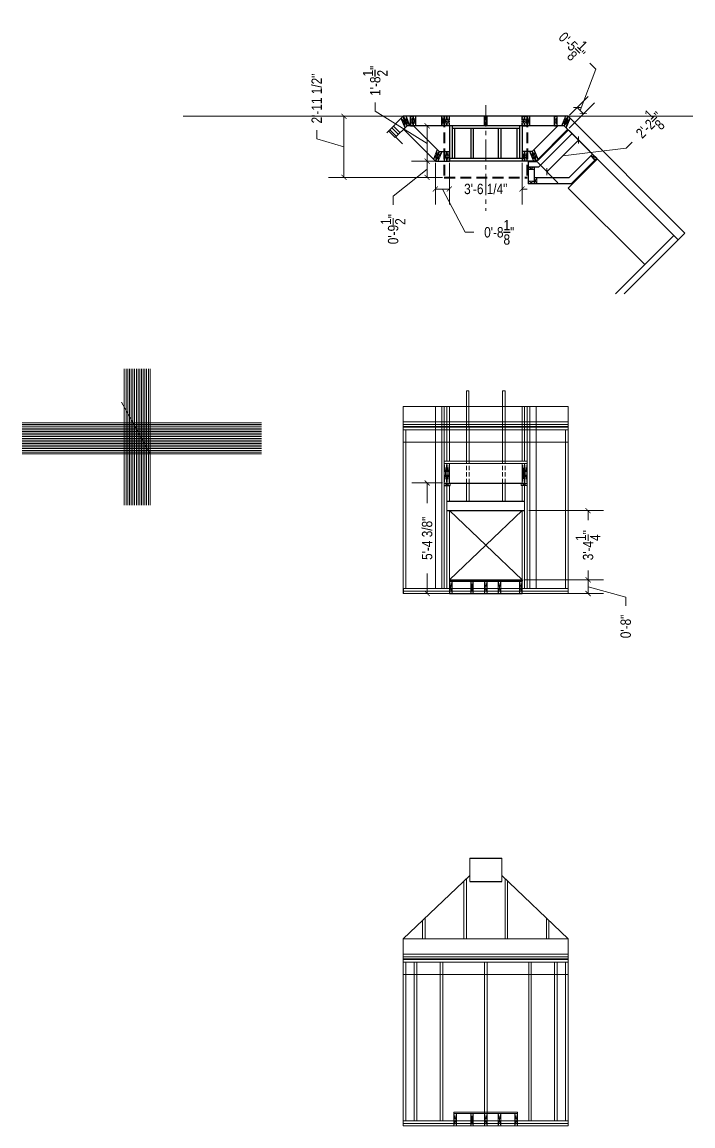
# Model space of a CAD drawing. Header units: inches. Extents: x 22832 to 50984, y 11340 to 27275.
# Drawn here: x 25604 to 25994, y 11537 to 12179 of the extents above; entities that cross this region are included whole.
import ezdxf

# ---------------------------------------------------------------- set-up
doc = ezdxf.new("R2010")
doc.units = ezdxf.units.IN
doc.header["$MEASUREMENT"] = 0
doc.linetypes.add('CENTER', pattern=[2, 1.25, -0.25, 0.25, -0.25])
doc.linetypes.add('HIDDEN', pattern=[0.375, 0.25, -0.125])
doc.layers.get('0').update_dxf_attribs({"color": 8, "lineweight": 9})
for name, color, linetype, lineweight in [('BOTTOM PLATES', 7, 'Continuous', 20), ('FIREPLACE FRONT ELEV', 7, 'Continuous', 20), ('WALL FRAMING', 7, 'Continuous', 30)]:
    doc.layers.add(name, color=color, linetype=linetype, lineweight=lineweight)
doc.layers.add('DIMENSIONS', color=3, linetype='Continuous')
doc.layers.add('DIMENSIONS @ 1', color=3, linetype='Continuous')
doc.styles.add('ARCHENTLTD', font='technical.ttf', dxfattribs={"height": 6})
doc.dimstyles.new('ARCHENTLTD', dxfattribs={"dimscale": 0.05, "dimtxt": 6, "dimasz": 3, "dimexe": 9, "dimexo": 1, "dimgap": 2.5, "dimtad": 0, "dimdec": 1, "dimzin": 1, "dimdsep": 46, "dimlunit": 4, "dimtxsty": 'ARCHENTLTD', "dimblk": 'ARCHTICK', "dimcen": 6, "dimclrd": 256, "dimclre": 256, "dimclrt": 256, "dimazin": 0, "dimtfac": 1, "dimtdec": 1, "dimtofl": 0, "dimtmove": 1, "dimatfit": 3, "dimldrblk": 'ARCHTICK', "dimfxl": 1, "dimfrac": 2, "dimtolj": 1, "dimtzin": 0, "dimlwd": 9, "dimlwe": 9, "dimarcsym": 0})

# ---------------------------------------------------------------- blocks, each defined once
blk = doc.blocks.new('_ArchTick')
at = {"color": 0, "linetype": 'ByBlock', "const_width": 0.15}
blk.add_lwpolyline([(-0.5, -0.5), (0.5, 0.5)], dxfattribs=at)
blk = doc.blocks.new('*D204')
at = {"layer": 'DIMENSIONS', "color": 3, "lineweight": 9}
for p, q in [((25809.04, 12126.7), (25809.04, 12131.7)), ((25839.26, 12107.99), (25809.04, 12126.7)), ((25851.24, 12118.24), (25830.26, 12118.24)), ((25839.26, 12118.24), (25839.26, 12097.74)), ((25851.22, 12097.74), (25830.26, 12097.74))]:
    blk.add_line(p, q, dxfattribs=at)
at = {"layer": 'DIMENSIONS', "color": 3, "lineweight": 9, "xscale": 3, "yscale": 3, "zscale": 3}
for p, rotation in [((25839.26, 12118.24), 90), ((25839.26, 12097.74), 270)]:
    blk.add_blockref('_ArchTick', p, dxfattribs=dict(at, rotation=rotation))
at = {"layer": 'DIMENSIONS', "color": 3, "insert": (25809.04, 12144.42), "char_height": 6, "attachment_point": 5, "rotation": 90, "style": 'ARCHENTLTD'}
blk.add_mtext('\\A1;1\'-8{\\H1.000000x;\\S1/2;}"', dxfattribs=at)
blk = doc.blocks.new('*D205')
at = {"layer": 'DIMENSIONS', "lineweight": 9}
for p, q in [((25844.04, 12096.74), (25844.04, 12072.48)), ((25852.22, 12096.74), (25852.22, 12072.48)), ((25852.22, 12081.48), (25844.04, 12081.48)), ((25848.13, 12081.48), (25861.44, 12056.31)), ((25861.44, 12056.31), (25866.44, 12056.31))]:
    blk.add_line(p, q, dxfattribs=at)
at = {"layer": 'DIMENSIONS', "lineweight": 9, "xscale": 3, "yscale": 3, "zscale": 3, "rotation": 180}
blk.add_blockref('_ArchTick', (25844.04, 12081.48), dxfattribs=at)
at = {"layer": 'DIMENSIONS', "lineweight": 9, "xscale": 3, "yscale": 3, "zscale": 3}
blk.add_blockref('_ArchTick', (25852.22, 12081.48), dxfattribs=at)
at = {"layer": 'DIMENSIONS', "insert": (25881.19, 12056.31), "char_height": 6, "attachment_point": 5, "style": 'ARCHENTLTD'}
blk.add_mtext('\\A1;0\'-8{\\H1.000000x;\\S1/8;}"', dxfattribs=at)
blk = doc.blocks.new('*D203')
at = {"layer": 'DIMENSIONS', "lineweight": 9}
for p, q in [((25898.47, 11894.44), (25941.87, 11894.44)), ((25932.87, 11894.44), (25932.87, 11888.92)), ((25932.87, 11854.19), (25932.87, 11859.7)), ((25895.47, 11854.19), (25941.87, 11854.19))]:
    blk.add_line(p, q, dxfattribs=at)
at = {"layer": 'DIMENSIONS', "lineweight": 9, "xscale": 3, "yscale": 3, "zscale": 3}
for p, rotation in [((25932.87, 11894.44), 90), ((25932.87, 11854.19), 270)]:
    blk.add_blockref('_ArchTick', p, dxfattribs=dict(at, rotation=rotation))
at = {"layer": 'DIMENSIONS', "lineweight": 9, "insert": (25932.87, 11874.31), "char_height": 6, "attachment_point": 5, "rotation": 90, "style": 'ARCHENTLTD'}
blk.add_mtext('\\A1;3\'-4{\\H1.000000x;\\S1/4;}"', dxfattribs=at)
blk = doc.blocks.new('*D201')
at = {"layer": 'DIMENSIONS', "lineweight": 9}
for p, q in [((25937.46, 12151.11), (25933.92, 12154.64)), ((25928.35, 12127.09), (25937.46, 12151.11)), ((25922.06, 12124.45), (25932.88, 12135.28)), ((25925.71, 12120.79), (25936.54, 12131.62)), ((25926.52, 12128.91), (25930.17, 12125.26))]:
    blk.add_line(p, q, dxfattribs=at)
at = {"layer": 'DIMENSIONS', "lineweight": 9, "xscale": 3, "yscale": 3, "zscale": 3}
for p, rotation in [((25926.52, 12128.91), 134.9999350153721), ((25930.17, 12125.26), 314.999935015372)]:
    blk.add_blockref('_ArchTick', p, dxfattribs=dict(at, rotation=rotation))
at = {"layer": 'DIMENSIONS', "lineweight": 9, "insert": (25923.53, 12165.04), "char_height": 6, "attachment_point": 5, "rotation": 314.99994, "style": 'ARCHENTLTD'}
blk.add_mtext('\\A1;0\'-5{\\H1.000000x;\\S1/8;}"', dxfattribs=at)
blk = doc.blocks.new('*D202')
at = {"layer": 'DIMENSIONS', "lineweight": 9}
for p, q in [((25921.82, 12115.49), (25933.71, 12103.61)), ((25908.89, 12091.52), (25927.34, 12109.97)), ((25954.96, 12105.25), (25958.49, 12108.79)), ((25918.11, 12100.74), (25954.96, 12105.25)), ((25903.37, 12097.04), (25915.25, 12085.15))]:
    blk.add_line(p, q, dxfattribs=at)
at = {"layer": 'DIMENSIONS', "lineweight": 9, "xscale": 3, "yscale": 3, "zscale": 3}
for p, rotation in [((25927.34, 12109.97), 44.99993501536191), ((25908.89, 12091.52), 224.9999350153619)]:
    blk.add_blockref('_ArchTick', p, dxfattribs=dict(at, rotation=rotation))
at = {"layer": 'DIMENSIONS', "lineweight": 9, "insert": (25968.43, 12118.72), "char_height": 6, "attachment_point": 5, "rotation": 44.99994, "style": 'ARCHENTLTD'}
blk.add_mtext('\\A1;2\'-2{\\H1.000000x;\\S1/8;}"', dxfattribs=at)
blk = doc.blocks.new('*D197')
at = {"layer": 'DIMENSIONS', "lineweight": 9}
for p, q in [((25848.24, 11910.5), (25830.27, 11910.5)), ((25839.27, 11910.5), (25839.27, 11898.84)), ((25839.27, 11846.19), (25839.27, 11857.85)), ((25851.24, 11846.19), (25830.27, 11846.19))]:
    blk.add_line(p, q, dxfattribs=at)
at = {"layer": 'DIMENSIONS', "lineweight": 9, "xscale": 3, "yscale": 3, "zscale": 3}
for p, rotation in [((25839.27, 11910.5), 90), ((25839.27, 11846.19), 270)]:
    blk.add_blockref('_ArchTick', p, dxfattribs=dict(at, rotation=rotation))
at = {"layer": 'DIMENSIONS', "lineweight": 9, "insert": (25839.27, 11878.34), "char_height": 6, "attachment_point": 5, "rotation": 90, "style": 'ARCHENTLTD'}
blk.add_mtext('\\A1;5\'-4 3/8"', dxfattribs=at)
blk = doc.blocks.new('*D198')
at = {"layer": 'DIMENSIONS', "lineweight": 9}
for p, q in [((25895.47, 11854.19), (25941.87, 11854.19)), ((25932.87, 11854.19), (25932.87, 11846.19)), ((25895.47, 11846.19), (25941.87, 11846.19)), ((25932.87, 11850.19), (25954.81, 11844.13)), ((25954.81, 11844.13), (25954.81, 11839.13))]:
    blk.add_line(p, q, dxfattribs=at)
at = {"layer": 'DIMENSIONS', "lineweight": 9, "xscale": 3, "yscale": 3, "zscale": 3}
for p, rotation in [((25932.87, 11854.19), 90), ((25932.87, 11846.19), 270)]:
    blk.add_blockref('_ArchTick', p, dxfattribs=dict(at, rotation=rotation))
at = {"layer": 'DIMENSIONS', "lineweight": 9, "insert": (25954.81, 11827.09), "char_height": 6, "attachment_point": 5, "rotation": 90, "style": 'ARCHENTLTD'}
blk.add_mtext('\\A1;0\'-8"', dxfattribs=at)
blk = doc.blocks.new('*D199')
at = {"layer": 'DIMENSIONS', "lineweight": 9}
for p, q in [((25848.22, 12097.74), (25830.24, 12097.74)), ((25839.24, 12097.74), (25839.24, 12088.24)), ((25839.24, 12092.99), (25819.45, 12077.28)), ((25848.22, 12088.24), (25830.24, 12088.24)), ((25819.45, 12077.28), (25819.45, 12072.28))]:
    blk.add_line(p, q, dxfattribs=at)
at = {"layer": 'DIMENSIONS', "lineweight": 9, "xscale": 3, "yscale": 3, "zscale": 3}
for p, rotation in [((25839.24, 12097.74), 90), ((25839.24, 12088.24), 270)]:
    blk.add_blockref('_ArchTick', p, dxfattribs=dict(at, rotation=rotation))
at = {"layer": 'DIMENSIONS', "lineweight": 9, "insert": (25819.45, 12058.13), "char_height": 6, "attachment_point": 5, "rotation": 90, "style": 'ARCHENTLTD'}
blk.add_mtext('\\A1;0\'-9{\\H1.000000x;\\S1/2;}"', dxfattribs=at)
blk = doc.blocks.new('*D200')
at = {"layer": 'DIMENSIONS', "lineweight": 9}
for p, q in [((25848.24, 12123.75), (25781.86, 12123.75)), ((25790.86, 12123.75), (25790.86, 12088.24)), ((25775.03, 12110.74), (25775.03, 12115.74)), ((25790.86, 12106), (25775.03, 12110.74)), ((25848.24, 12088.24), (25781.86, 12088.24))]:
    blk.add_line(p, q, dxfattribs=at)
at = {"layer": 'DIMENSIONS', "lineweight": 9, "xscale": 3, "yscale": 3, "zscale": 3}
for p, rotation in [((25790.86, 12123.75), 90), ((25790.86, 12088.24), 270)]:
    blk.add_blockref('_ArchTick', p, dxfattribs=dict(at, rotation=rotation))
at = {"layer": 'DIMENSIONS', "lineweight": 9, "insert": (25775.03, 12134.1), "char_height": 6, "attachment_point": 5, "rotation": 90, "style": 'ARCHENTLTD'}
blk.add_mtext('\\A1;2\'-11 1/2"', dxfattribs=at)
blk = doc.blocks.new('*D196')
at = {"layer": 'DIMENSIONS', "lineweight": 9}
for p, q in [((25852.22, 12096.76), (25852.22, 12072.48)), ((25894.47, 12096.74), (25894.47, 12072.48)), ((25852.22, 12081.48), (25849.22, 12081.48)), ((25894.47, 12081.48), (25897.47, 12081.48))]:
    blk.add_line(p, q, dxfattribs=at)
at = {"layer": 'DIMENSIONS', "lineweight": 9, "xscale": 3, "yscale": 3, "zscale": 3}
blk.add_blockref('_ArchTick', (25852.22, 12081.48), dxfattribs=at)
at = {"layer": 'DIMENSIONS', "lineweight": 9, "xscale": 3, "yscale": 3, "zscale": 3, "rotation": 180}
blk.add_blockref('_ArchTick', (25894.47, 12081.48), dxfattribs=at)
at = {"layer": 'DIMENSIONS', "lineweight": 9, "insert": (25873.35, 12081.48), "char_height": 6, "attachment_point": 5, "style": 'ARCHENTLTD'}
blk.add_mtext('\\A1;3\'-6 1/4"', dxfattribs=at)

msp = doc.modelspace()

# ---------------------------------------------------------------- linework, layer by layer
at = {"layer": 'BOTTOM PLATES', "color": 1}
msp.add_line((25993.89069, 12123.74384), (25697.23646, 12123.74384), dxfattribs=at)
at = {"layer": 'BOTTOM PLATES', "lineweight": 30}
for p, q in [((25921.34803, 12123.74388), (25825.34797, 12123.74408)), ((25825.58131, 12116.19896), (25844.03597, 12097.74403)), ((25919.06984, 12118.24385), (25827.62605, 12118.24398)), ((25831.31445, 12118.24397), (25846.3142, 12103.244)), ((25915.38204, 12118.24385), (25900.38196, 12103.24382)), ((25921.11481, 12116.19845), (25902.66014, 12097.74383)), ((25921.47005, 12115.8432), (25902.86837, 12097.24157)), ((25923.59136, 12113.72187), (25904.111, 12094.24157)), ((25846.3142, 12103.244), (25852.22308, 12103.24395)), ((25900.38196, 12103.24382), (25894.47308, 12103.24383)), ((25844.05091, 12097.74404), (25852.23799, 12097.74398)), ((25894.47306, 12099.24392), (25852.22135, 12099.24629)), ((25894.47305, 12097.74392), (25852.22304, 12097.74398)), ((25902.66014, 12097.74383), (25894.47305, 12097.74384)), ((25902.86837, 12097.24157), (25897.97414, 12097.24158)), ((25932.98228, 12099.3148), (25921.69134, 12088.02389)), ((25935.45715, 12096.83992), (25923.14109, 12084.52389)), ((25904.111, 12094.24157), (25897.97423, 12094.24159))]:
    msp.add_line(p, q, dxfattribs=at)
at = {"layer": 'BOTTOM PLATES', "color": 3, "lineweight": 9}
msp.add_line((25925.71125, 12120.79488), (25921.82192, 12116.90556), dxfattribs=at)
at = {"layer": 'BOTTOM PLATES', "linetype": 'Continuous', "lineweight": 30, "ltscale": 2}
for p, q in [((25852.23808, 12118.24419), (25852.22004, 12097.75498)), ((25853.73808, 12118.24417), (25853.73786, 12099.24399)), ((25855.23809, 12116.74387), (25855.23787, 12099.24399)), ((25891.47319, 12116.74405), (25891.47309, 12099.24394)), ((25892.97318, 12118.24389), (25892.97309, 12099.24394)), ((25894.47318, 12118.24388), (25894.47305, 12097.74384)), ((25897.97414, 12097.24154), (25897.97413, 12084.52389)), ((25901.4742, 12094.24154), (25901.47415, 12084.52389))]:
    msp.add_line(p, q, dxfattribs=at)
at = {"layer": 'BOTTOM PLATES', "color": 7, "lineweight": 30}
for p, q in [((25864.59801, 12116.74403), (25864.59787, 12099.24397)), ((25866.09801, 12116.74402), (25866.09787, 12099.24397)), ((25880.59801, 12116.7439), (25880.59787, 12099.24395)), ((25882.09801, 12116.74389), (25882.09787, 12099.24395)), ((25923.14109, 12084.52389), (25897.97413, 12084.52389)), ((25921.69134, 12088.02389), (25901.47415, 12088.02389))]:
    msp.add_line(p, q, dxfattribs=at)
at = {"layer": 'BOTTOM PLATES'}
for p, q in [((25918.36273, 12118.24385), (25913.41298, 12118.24385)), ((25935.49033, 12101.82283), (25921.69127, 12088.02382)), ((25937.9652, 12099.34796), (25923.14102, 12084.52382))]:
    msp.add_line(p, q, dxfattribs=at)
at = {"layer": 'BOTTOM PLATES', "color": 7}
for p, q in [((25845.16615, 12104.39207), (25842.888, 12098.89201)), ((25842.88801, 12098.89203), (25846.3142, 12103.244)), ((25846.3142, 12103.244), (25844.03605, 12097.74394)), ((25845.16615, 12104.39207), (25844.03609, 12097.74403)), ((25846.3142, 12103.244), (25845.65966, 12097.74402)), ((25847.93777, 12103.24399), (25845.65966, 12097.74401)), ((25849.22306, 12097.74399), (25850.72308, 12103.24398)), ((25849.22308, 12103.24399), (25850.72306, 12097.74398)), ((25895.97308, 12103.24384), (25894.47305, 12097.74384)), ((25895.97305, 12097.74384), (25894.47308, 12103.24384)), ((25897.47308, 12103.24383), (25895.97305, 12097.74384)), ((25897.47305, 12097.74383), (25895.97308, 12103.24384)), ((25898.75839, 12103.24382), (25901.03645, 12097.74382)), ((25902.66002, 12097.74383), (25898.75839, 12103.24382)), ((25900.38196, 12103.24382), (25902.66006, 12097.74374)), ((25903.80811, 12098.89182), (25900.38196, 12103.24382)), ((25900.38196, 12103.24382), (25901.03645, 12097.74383)), ((25901.53002, 12104.39187), (25903.80812, 12098.8918)), ((25901.53002, 12104.39187), (25902.66002, 12097.74383))]:
    msp.add_line(p, q, dxfattribs=at)
at = {"layer": 'BOTTOM PLATES', "linetype": 'Continuous', "lineweight": 9, "ltscale": 2}
msp.add_line((25850.72308, 12103.24398), (25850.72306, 12097.74398), dxfattribs=at)
at = {"layer": 'BOTTOM PLATES', "color": 7, "lineweight": 9}
for p, q in [((25850.72306, 12097.74398), (25852.22308, 12103.24396)), ((25850.72308, 12103.24398), (25852.22306, 12097.74396))]:
    msp.add_line(p, q, dxfattribs=at)
at = {"layer": 'BOTTOM PLATES', "linetype": 'Continuous', "ltscale": 2}
msp.add_line((25895.97308, 12103.24384), (25895.97305, 12097.74384), dxfattribs=at)
at = {"layer": 'BOTTOM PLATES', "color": 6, "linetype": 'Continuous', "ltscale": 6}
for p, q in [((25921.34812, 11954.99884), (25825.34796, 11954.99884)), ((25825.34796, 11954.99884), (25825.34796, 11846.18634)), ((25921.34812, 11954.99884), (25921.34812, 11846.18634)), ((25921.34812, 11945.99884), (25825.34796, 11945.99884)), ((25921.34812, 11944.49884), (25825.34796, 11944.49884)), ((25921.34812, 11942.99884), (25825.34796, 11942.99884)), ((25921.34812, 11941.49884), (25825.34796, 11941.49884)), ((25826.94884, 11941.49884), (25826.94884, 11849.18634)), ((25919.74723, 11941.49884), (25919.74723, 11849.18634)), ((25921.34812, 11849.18634), (25825.34796, 11849.18634)), ((25921.34812, 11847.68634), (25825.34796, 11847.68634)), ((25921.34812, 11846.18634), (25825.34796, 11846.18634)), ((25921.34815, 11645.40605), (25825.34799, 11645.40605)), ((25825.34799, 11645.40605), (25825.34799, 11536.59355)), ((25921.34815, 11645.40605), (25921.34815, 11536.59355)), ((25921.34815, 11636.40605), (25825.34799, 11636.40605)), ((25921.34815, 11634.90605), (25825.34799, 11634.90605)), ((25921.34815, 11633.40605), (25825.34799, 11633.40605)), ((25921.34815, 11631.90605), (25825.34799, 11631.90605)), ((25826.94888, 11631.90605), (25826.94888, 11539.59355)), ((25831.78301, 11631.90605), (25831.78301, 11539.59355)), ((25833.28301, 11631.90605), (25833.28301, 11539.59355)), ((25846.848, 11631.90605), (25846.848, 11539.59355)), ((25848.348, 11631.90605), (25848.348, 11539.59355)), ((25872.59802, 11631.90605), (25872.59802, 11539.59355)), ((25874.09802, 11631.90605), (25874.09802, 11539.59355)), ((25898.34804, 11631.90605), (25898.34804, 11539.59355)), ((25899.84804, 11631.90605), (25899.84804, 11539.59355)), ((25913.41313, 11631.90605), (25913.41313, 11539.59355)), ((25914.91313, 11631.90605), (25914.91313, 11539.59355)), ((25919.74726, 11631.90605), (25919.74726, 11539.59355)), ((25921.34815, 11539.59355), (25825.34799, 11539.59355)), ((25921.34815, 11538.09355), (25825.34799, 11538.09355)), ((25921.34815, 11536.59355), (25825.34799, 11536.59355))]:
    msp.add_line(p, q, dxfattribs=at)
at = {"layer": 'BOTTOM PLATES', "color": 7, "linetype": 'Continuous', "ltscale": 6}
for p, q in [((25921.34812, 11943.43634), (25825.34796, 11943.43634)), ((25921.34812, 11934.18634), (25825.34796, 11934.18634)), ((25921.34815, 11633.84355), (25825.34799, 11633.84355)), ((25921.34815, 11624.59355), (25825.34799, 11624.59355))]:
    msp.add_line(p, q, dxfattribs=at)
at = {"layer": 'FIREPLACE FRONT ELEV', "color": 1, "linetype": 'CENTER', "ltscale": 10}
msp.add_line((25873.34804, 12130.31032), (25873.3481, 12068.74441), dxfattribs=at)
at = {"layer": 'FIREPLACE FRONT ELEV'}
for p, q in [((25919.72444, 12123.74398), (25917.44625, 12118.24385)), ((25849.22304, 12103.24398), (25849.22306, 12097.74399)), ((25897.47308, 12103.24383), (25897.47307, 12097.74383)), ((25847.73799, 11849.18634), (25847.73799, 11954.99884)), ((25849.23799, 11849.18634), (25849.23799, 11954.99884)), ((25897.47303, 11849.18624), (25897.47354, 11954.99884)), ((25898.97303, 11849.18623), (25898.97354, 11954.99884)), ((25850.73799, 11849.18634), (25850.738, 11908.99884)), ((25895.97303, 11849.18624), (25895.97326, 11908.96651)), ((25852.23799, 11849.18634), (25852.23799, 11894.43635)), ((25894.47305, 11849.18633), (25894.47306, 11894.43633)), ((25852.23799, 11853.43634), (25853.73799, 11846.18634)), ((25853.73799, 11853.43634), (25852.23799, 11846.18634)), ((25853.73799, 11846.18634), (25853.73799, 11853.43634)), ((25856.34862, 11853.43634), (25854.84862, 11853.43634)), ((25864.59791, 11853.43634), (25864.59791, 11846.18634)), ((25866.09791, 11853.43634), (25864.59791, 11853.43634)), ((25864.59791, 11853.43634), (25866.09791, 11846.18634)), ((25866.09791, 11853.43634), (25864.59791, 11846.18634)), ((25866.09791, 11846.18634), (25866.09791, 11853.43634)), ((25872.59788, 11853.43634), (25872.59788, 11846.18634)), ((25874.09788, 11853.43634), (25872.59788, 11853.43634)), ((25872.59788, 11853.43634), (25874.09788, 11846.18634)), ((25874.09788, 11853.43634), (25872.59788, 11846.18634)), ((25874.09788, 11846.18634), (25874.09788, 11853.43634)), ((25880.59791, 11853.43634), (25880.59791, 11846.18634)), ((25882.09791, 11853.43634), (25880.59791, 11853.43634)), ((25880.59791, 11853.43634), (25882.09791, 11846.18634)), ((25882.09791, 11853.43634), (25880.59791, 11846.18634)), ((25882.09791, 11846.18634), (25882.09791, 11853.43634)), ((25891.84715, 11853.43634), (25890.34715, 11853.43634)), ((25892.97305, 11853.43634), (25892.97305, 11846.18634)), ((25892.97305, 11853.43634), (25894.47305, 11846.18634)), ((25894.47305, 11853.43634), (25892.97305, 11846.18634)), ((25864.59791, 11846.18634), (25866.09791, 11846.18634)), ((25872.59788, 11846.18634), (25874.09788, 11846.18634)), ((25880.59791, 11846.18634), (25882.09791, 11846.18634)), ((25892.97305, 11846.18634), (25894.47305, 11846.18634)), ((25864.02822, 11692.30188), (25864.02822, 11678.80188)), ((25882.66783, 11692.30188), (25882.66783, 11678.80188)), ((25864.02822, 11682.28105), (25825.34799, 11645.40605)), ((25860.59807, 11645.40605), (25860.59807, 11679.01099)), ((25862.09807, 11645.40605), (25862.09807, 11680.44098)), ((25882.66783, 11682.28105), (25921.34815, 11645.40605)), ((25884.59807, 11645.40605), (25884.59807, 11680.4409)), ((25886.09807, 11645.40605), (25886.09807, 11679.0109)), ((25836.59807, 11645.40605), (25836.59807, 11656.13108)), ((25838.09807, 11645.40605), (25838.09807, 11657.56108)), ((25908.59807, 11645.40605), (25908.59807, 11657.56104)), ((25910.09807, 11645.40605), (25910.09807, 11656.13105)), ((25854.84865, 11544.59355), (25891.84718, 11544.59355)), ((25854.84865, 11544.59355), (25854.84865, 11543.84355)), ((25854.84865, 11543.84355), (25854.84865, 11536.59355)), ((25856.34865, 11543.84355), (25854.84865, 11543.84355)), ((25854.84865, 11543.84355), (25856.34865, 11536.59355)), ((25856.34865, 11543.84355), (25854.84865, 11536.59355)), ((25854.84865, 11543.84355), (25891.84718, 11543.84355)), ((25856.34865, 11536.59355), (25856.34865, 11543.84355)), ((25864.59795, 11543.84355), (25864.59795, 11536.59355)), ((25866.09795, 11543.84355), (25864.59795, 11543.84355)), ((25864.59795, 11543.84355), (25866.09795, 11536.59355)), ((25866.09795, 11543.84355), (25864.59795, 11536.59355)), ((25866.09795, 11536.59355), (25866.09795, 11543.84355)), ((25872.59792, 11543.84355), (25872.59792, 11536.59355)), ((25874.09792, 11543.84355), (25872.59792, 11543.84355)), ((25872.59792, 11543.84355), (25874.09792, 11536.59355)), ((25874.09792, 11543.84355), (25872.59792, 11536.59355)), ((25874.09792, 11536.59355), (25874.09792, 11543.84355)), ((25880.59795, 11543.84355), (25880.59795, 11536.59355)), ((25882.09795, 11543.84355), (25880.59795, 11543.84355)), ((25880.59795, 11543.84355), (25882.09795, 11536.59355)), ((25882.09795, 11543.84355), (25880.59795, 11536.59355)), ((25882.09795, 11536.59355), (25882.09795, 11543.84355)), ((25890.34718, 11543.84355), (25890.34718, 11536.59355)), ((25891.84718, 11543.84355), (25890.34718, 11543.84355)), ((25890.34718, 11543.84355), (25891.84718, 11536.59355)), ((25891.84718, 11543.84355), (25890.34718, 11536.59355)), ((25891.84718, 11544.59355), (25891.84718, 11543.84355)), ((25891.84718, 11536.59355), (25891.84718, 11543.84355)), ((25854.84865, 11536.59355), (25891.84718, 11536.59355)), ((25854.84865, 11536.59355), (25856.34865, 11536.59355)), ((25864.59795, 11536.59355), (25866.09795, 11536.59355)), ((25872.59792, 11536.59355), (25874.09792, 11536.59355)), ((25880.59795, 11536.59355), (25882.09795, 11536.59355)), ((25890.34718, 11536.59355), (25891.84718, 11536.59355))]:
    msp.add_line(p, q, dxfattribs=at)
at = {"layer": 'FIREPLACE FRONT ELEV', "lineweight": 30}
for p, q in [((25892.97317, 12116.74405), (25853.73806, 12116.74389)), ((25849.23799, 11910.49884), (25852.23799, 11910.49884)), ((25849.23799, 11908.99884), (25852.73799, 11908.99884)), ((25897.47089, 11908.96437), (25893.97089, 11908.96937)), ((25850.738, 11899.93635), (25895.97322, 11899.93634)), ((25850.738, 11894.43635), (25895.97326, 11894.43633)), ((25852.23799, 11854.18634), (25894.47305, 11854.18634)), ((25852.23799, 11854.18634), (25852.23799, 11853.43634)), ((25852.23799, 11853.43634), (25852.23799, 11846.18634)), ((25852.23799, 11853.43634), (25894.47305, 11853.43634)), ((25894.47305, 11854.18634), (25894.47305, 11853.43634)), ((25894.47305, 11846.18634), (25894.47305, 11853.43634)), ((25852.23799, 11846.18634), (25894.47305, 11846.18634))]:
    msp.add_line(p, q, dxfattribs=at)
at = {"layer": 'FIREPLACE FRONT ELEV', "lineweight": 9}
for p, q in [((25935.49014, 12101.82291), (25937.96346, 12099.34959)), ((25936.90285, 12098.28898), (25935.49033, 12101.82283)), ((25934.42953, 12100.7623), (25936.90285, 12098.28898)), ((25934.42953, 12100.7623), (25937.96414, 12099.35027)), ((25901.47419, 12092.79103), (25897.97423, 12094.24159)), ((25901.4742, 12094.24158), (25897.97423, 12092.79104)), ((25897.97423, 12092.79104), (25901.47419, 12092.79103)), ((25897.97422, 12086.02389), (25901.47415, 12086.02389)), ((25901.47415, 12086.02389), (25897.97423, 12084.52389)), ((25897.97423, 12086.02389), (25901.47415, 12084.52389)), ((25901.47415, 12088.02389), (25901.47415, 12084.52389)), ((25902.97415, 12088.02389), (25901.47415, 12084.52389)), ((25901.47415, 12088.02389), (25902.97415, 12084.52389)), ((25901.47415, 12084.52389), (25902.97415, 12084.52389)), ((25902.97415, 12084.52389), (25902.97415, 12088.02389)), ((25844.03619, 11954.99884), (25844.03619, 11849.18634)), ((25902.66014, 11954.99884), (25902.66014, 11849.18634)), ((25825.58131, 11849.18634), (25825.58131, 11846.18634)), ((25852.23799, 11849.18634), (25825.58131, 11849.18634)), ((25825.58131, 11847.68634), (25852.23799, 11847.68634)), ((25825.58131, 11846.18634), (25852.23799, 11846.18634)), ((25852.23799, 11846.18634), (25852.23799, 11849.18634))]:
    msp.add_line(p, q, dxfattribs=at)
at = {"layer": 'FIREPLACE FRONT ELEV', "color": 3, "lineweight": 9}
for p, q in [((25849.23799, 11921.74884), (25850.73799, 11910.49884)), ((25849.23799, 11910.49884), (25850.73799, 11921.74884)), ((25850.73799, 11910.49884), (25852.23799, 11921.74884)), ((25850.73799, 11921.74884), (25852.23799, 11910.49884)), ((25894.47305, 11910.49884), (25895.97306, 11921.74884)), ((25894.47306, 11921.74884), (25895.97306, 11910.49884)), ((25895.97306, 11910.49884), (25897.47306, 11921.74884)), ((25895.97306, 11921.74884), (25897.47306, 11910.49884))]:
    msp.add_line(p, q, dxfattribs=at)
at = {"layer": 'FIREPLACE FRONT ELEV', "color": 3, "lineweight": 30}
for p, q in [((25852.23799, 11910.49884), (25894.47305, 11910.49884)), ((25894.47305, 11910.49884), (25897.47306, 11910.49884))]:
    msp.add_line(p, q, dxfattribs=at)
at = {"layer": 'FIREPLACE FRONT ELEV', "color": 1, "lineweight": 9}
for p, q in [((25852.23799, 11894.43635), (25894.47305, 11854.18634)), ((25894.47306, 11894.43633), (25852.23799, 11854.18634))]:
    msp.add_line(p, q, dxfattribs=at)
at = {"layer": 'FIREPLACE FRONT ELEV', "color": 1}
for p, q in [((25854.84862, 11854.18634), (25891.84715, 11854.18634)), ((25854.84865, 11544.59355), (25891.84718, 11544.59355))]:
    msp.add_line(p, q, dxfattribs=at)
at = {"layer": 'FIREPLACE FRONT ELEV', "color": 2}
for p, q in [((25854.84862, 11853.43634), (25891.84715, 11853.43634)), ((25854.84865, 11543.84355), (25891.84718, 11543.84355))]:
    msp.add_line(p, q, dxfattribs=at)
at = {"layer": 'WALL FRAMING'}
for p, q in [((25825.34801, 12123.74384), (25815.71468, 12114.11051)), ((25826.47814, 12117.09579), (25824.19996, 12122.59579)), ((25827.62619, 12118.24384), (25825.34801, 12123.74384)), ((25826.9716, 12123.74384), (25825.34801, 12123.74384)), ((25829.24978, 12118.24384), (25826.9716, 12123.74384)), ((25829.66293, 12118.24281), (25829.66293, 12123.74281)), ((25829.71453, 12123.74281), (25831.16293, 12123.74281)), ((25831.16293, 12118.24281), (25831.16293, 12123.74281)), ((25832.66293, 12118.24281), (25832.66293, 12123.74281)), ((25847.73814, 12118.24618), (25847.73814, 12123.74618)), ((25849.2381, 12118.24615), (25849.2381, 12123.74615)), ((25850.6865, 12123.74615), (25849.2381, 12123.74615)), ((25849.23811, 12118.24628), (25849.23811, 12123.74628)), ((25852.18648, 12123.74622), (25850.73808, 12123.74622)), ((25872.59788, 12118.24383), (25872.59788, 12123.74383)), ((25874.09786, 12118.24379), (25874.09786, 12123.74379)), ((25894.52478, 12123.74389), (25895.97318, 12123.74389)), ((25896.02476, 12123.74382), (25897.47316, 12123.74382)), ((25897.47314, 12118.24396), (25897.47314, 12123.74396)), ((25897.47316, 12118.24382), (25897.47316, 12123.74382)), ((25898.97311, 12118.24386), (25898.97311, 12123.74386)), ((25913.41298, 12123.74386), (25914.86139, 12123.74386)), ((25913.41298, 12118.24385), (25913.41298, 12123.74385)), ((25914.91298, 12118.24385), (25914.91298, 12123.74385)), ((25921.34801, 12123.74384), (25919.06984, 12118.24385)), ((25920.2176, 12117.09566), (25922.49579, 12122.59565)), ((25921.34804, 12123.74388), (25989.2301, 12055.86143)), ((25827.62616, 12118.24408), (25820.73165, 12111.3498)), ((25829.24978, 12118.24384), (25827.62619, 12118.24384)), ((25829.66293, 12118.24281), (25831.16293, 12118.24281)), ((25850.7381, 12118.24615), (25849.2381, 12118.24615)), ((25852.23808, 12118.24622), (25850.73808, 12118.24622)), ((25894.47318, 12118.24389), (25895.97318, 12118.24389)), ((25895.97316, 12118.24382), (25897.47316, 12118.24382)), ((25913.41298, 12118.24385), (25914.91298, 12118.24385)), ((25919.06984, 12118.24385), (25917.44625, 12118.24385)), ((25919.06955, 12118.24371), (25985.34121, 12051.97167)), ((25982.86635, 12054.44655), (25948.91486, 12020.49526)), ((25989.23068, 12055.86111), (25953.86462, 12020.49526)), ((25864.02822, 11692.30188), (25882.66783, 11692.30188)), ((25864.02822, 11678.80188), (25882.66783, 11678.80188))]:
    msp.add_line(p, q, dxfattribs=at)
at = {"layer": 'WALL FRAMING', "lineweight": 9}
for p, q in [((25824.19996, 12122.59579), (25827.62619, 12118.24384)), ((25829.24978, 12118.24384), (25825.34801, 12123.74384)), ((25825.34801, 12123.74384), (25826.47814, 12117.09579)), ((25827.62619, 12118.24384), (25826.9716, 12123.74384)), ((25829.66293, 12118.24281), (25831.16293, 12123.74281)), ((25831.16293, 12118.24281), (25829.66293, 12123.74281)), ((25831.16293, 12118.24281), (25832.66293, 12123.74281)), ((25831.16293, 12123.74281), (25832.66293, 12118.24281)), ((25849.23814, 12118.24618), (25847.73814, 12123.74618)), ((25847.73814, 12118.24618), (25849.23814, 12123.74618)), ((25872.59788, 12118.24383), (25874.09788, 12123.74383)), ((25874.09788, 12118.24383), (25872.59788, 12123.74383)), ((25897.47311, 12118.24386), (25898.97311, 12123.74386)), ((25898.97311, 12118.24386), (25897.47311, 12123.74386)), ((25913.41298, 12118.24385), (25914.91298, 12123.74385)), ((25914.91298, 12118.24385), (25913.41298, 12123.74385)), ((25921.34802, 12123.74385), (25917.44625, 12118.24385)), ((25922.49579, 12122.59565), (25919.06955, 12118.24371)), ((25919.06984, 12118.24385), (25919.72443, 12123.74384)), ((25921.34774, 12123.7437), (25920.2176, 12117.09566)), ((25820.73165, 12111.3498), (25816.84281, 12115.23864)), ((25821.43876, 12112.0569), (25817.54992, 12115.94575)), ((25822.49942, 12113.11756), (25818.61058, 12117.00641)), ((25823.56008, 12114.17822), (25819.67124, 12118.06707)), ((25824.97403, 12107.81447), (25821.08518, 12111.70331)), ((25847.93777, 12103.24399), (25844.05091, 12097.74404)), ((25663.06274, 11976.83556), (25663.06274, 11897.52211)), ((25664.06274, 11976.83556), (25664.06274, 11897.52211)), ((25665.06274, 11976.83556), (25665.06274, 11897.52211)), ((25666.06274, 11976.83556), (25666.06274, 11897.52211)), ((25667.06274, 11976.83556), (25667.06274, 11897.52211)), ((25667.06274, 11976.83556), (25667.06274, 11897.52211)), ((25668.06274, 11976.83556), (25668.06274, 11897.52211)), ((25670.06274, 11976.83556), (25670.06274, 11897.52211)), ((25671.06274, 11976.83556), (25671.06274, 11897.52211)), ((25672.06274, 11976.83556), (25672.06274, 11897.52211)), ((25674.06274, 11976.83556), (25674.06274, 11897.52211)), ((25675.06274, 11976.83556), (25675.06274, 11897.52211)), ((25676.06274, 11976.83556), (25676.06274, 11897.52211)), ((25677.06274, 11976.83556), (25677.06274, 11897.52211)), ((25678.06274, 11927.467), (25661.40731, 11957.44677)), ((25603.57194, 11945.467), (25742.83737, 11945.467)), ((25603.57194, 11943.467), (25742.83737, 11943.467)), ((25603.57194, 11942.467), (25742.83737, 11942.467)), ((25603.57194, 11941.467), (25742.83737, 11941.467)), ((25603.57194, 11940.467), (25742.83737, 11940.467)), ((25603.57194, 11939.467), (25742.83737, 11939.467)), ((25603.57194, 11938.467), (25742.83737, 11938.467)), ((25603.57194, 11937.467), (25742.83737, 11937.467)), ((25603.57194, 11935.467), (25742.83737, 11935.467)), ((25603.57194, 11934.467), (25742.83737, 11934.467)), ((25603.57194, 11933.467), (25742.83737, 11933.467)), ((25603.57194, 11932.467), (25742.83737, 11932.467)), ((25603.57194, 11931.467), (25742.83737, 11931.467)), ((25603.57194, 11930.467), (25742.83737, 11930.467)), ((25603.57194, 11929.467), (25742.83737, 11929.467)), ((25603.57194, 11928.467), (25742.83737, 11928.467)), ((25852.73799, 11910.49884), (25849.23799, 11908.99884)), ((25849.23799, 11910.49884), (25852.73799, 11908.99884)), ((25852.23798, 11908.99884), (25852.23799, 11899.93635)), ((25852.73799, 11908.99884), (25852.73799, 11910.49884)), ((25862.11142, 11899.93635), (25862.10886, 11910.49884)), ((25863.61142, 11899.93635), (25863.60886, 11910.49885)), ((25883.11143, 11899.93634), (25883.10886, 11910.49884)), ((25884.61143, 11899.93634), (25884.60886, 11910.49884)), ((25893.97089, 11908.96937), (25893.97303, 11910.49884)), ((25897.47306, 11910.49884), (25893.97089, 11908.96937)), ((25893.97303, 11910.49884), (25897.47089, 11908.96437)), ((25894.47305, 11908.96865), (25894.47305, 11899.93634))]:
    msp.add_line(p, q, dxfattribs=at)
at = {"layer": 'WALL FRAMING', "color": 6, "linetype": 'HIDDEN', "lineweight": 40, "ltscale": 25}
for p, q in [((25849.23873, 12123.74384), (25849.22306, 12088.244)), ((25897.47316, 12123.74369), (25897.47305, 12088.24396)), ((25849.22306, 12088.244), (25897.47305, 12088.24396))]:
    msp.add_line(p, q, dxfattribs=at)
at = {"layer": 'WALL FRAMING', "linetype": 'HIDDEN', "lineweight": 9, "ltscale": 2}
for p, q in [((25850.7381, 12118.24615), (25849.2381, 12123.74615)), ((25849.2381, 12118.24615), (25850.7381, 12123.74615)), ((25852.23808, 12118.24622), (25850.73808, 12123.74622)), ((25850.73808, 12118.24622), (25852.23808, 12123.74622)), ((25894.47318, 12118.24389), (25895.97318, 12123.74389)), ((25895.97318, 12118.24389), (25894.47318, 12123.74389)), ((25895.97316, 12118.24382), (25897.47316, 12123.74382)), ((25897.47316, 12118.24382), (25895.97316, 12123.74382))]:
    msp.add_line(p, q, dxfattribs=at)
at = {"layer": 'WALL FRAMING', "linetype": 'HIDDEN', "ltscale": 2}
for p, q in [((25850.7381, 12118.24615), (25850.7381, 12123.74615)), ((25852.23808, 12118.24622), (25852.23808, 12123.74622)), ((25894.47318, 12118.24389), (25894.47318, 12123.74389)), ((25895.97316, 12118.24382), (25895.97316, 12123.74382))]:
    msp.add_line(p, q, dxfattribs=at)
at = {"layer": 'WALL FRAMING', "color": 6}
for p, q in [((25938.31875, 12098.9944), (25921.34814, 12082.02389)), ((25921.34814, 12082.02389), (25965.89574, 12037.47603))]:
    msp.add_line(p, q, dxfattribs=at)
at = {"layer": 'WALL FRAMING', "color": 1, "lineweight": 9}
for p, q in [((25669.06274, 11976.83556), (25669.06274, 11897.52211)), ((25603.57194, 11944.467), (25742.83737, 11944.467))]:
    msp.add_line(p, q, dxfattribs=at)
at = {"layer": 'WALL FRAMING', "color": 2, "lineweight": 9}
for p, q in [((25673.06274, 11976.83556), (25673.06274, 11897.52211)), ((25678.06274, 11976.83556), (25678.06274, 11897.52211)), ((25603.57194, 11936.467), (25742.83737, 11936.467)), ((25603.57194, 11927.467), (25742.83737, 11927.467))]:
    msp.add_line(p, q, dxfattribs=at)
at = {"layer": 'WALL FRAMING', "color": 3, "lineweight": 9}
for p, q in [((25863.59804, 11964.02836), (25862.09804, 11964.02808)), ((25862.10576, 11923.24884), (25862.09804, 11964.02808)), ((25863.60576, 11923.24884), (25863.59804, 11964.02836)), ((25884.59804, 11964.02865), (25883.09804, 11964.02836)), ((25883.10576, 11923.24879), (25883.09804, 11964.02836)), ((25884.60576, 11923.24883), (25884.59804, 11964.02836)), ((25849.23799, 11910.49888), (25849.23799, 11954.99884)), ((25897.47306, 11910.49884), (25897.47306, 11954.99884)), ((25849.23799, 11923.24884), (25897.47339, 11923.24883)), ((25849.23799, 11921.74884), (25852.23799, 11921.74884)), ((25850.73799, 11921.74884), (25850.73799, 11910.49884)), ((25852.23799, 11921.74884), (25852.23798, 11910.49884)), ((25852.23799, 11921.74884), (25894.47305, 11921.74883)), ((25894.47305, 11921.74884), (25894.47305, 11910.49884)), ((25894.47306, 11921.74884), (25897.47305, 11921.74884)), ((25895.97306, 11921.74884), (25895.97306, 11910.49884))]:
    msp.add_line(p, q, dxfattribs=at)
at = {"layer": 'WALL FRAMING', "color": 3, "linetype": 'Continuous', "lineweight": 9}
for p, q in [((25850.73799, 11923.24756), (25850.73027, 11954.99756)), ((25852.23799, 11923.24756), (25852.23027, 11954.99756)), ((25894.47339, 11923.24754), (25894.48113, 11954.99755)), ((25895.97339, 11923.24754), (25895.98113, 11954.99755))]:
    msp.add_line(p, q, dxfattribs=at)
at = {"layer": 'WALL FRAMING', "linetype": 'HIDDEN', "lineweight": 9, "ltscale": 10}
for p, q in [((25862.10886, 11910.49884), (25862.10576, 11923.24884)), ((25863.60886, 11910.49885), (25863.60576, 11923.24884)), ((25883.10886, 11910.49884), (25883.10576, 11923.24879)), ((25884.60886, 11910.49884), (25884.60576, 11923.24883))]:
    msp.add_line(p, q, dxfattribs=at)

# ---------------------------------------------------------------- dimensions: what is measured, and where the dimension line sits
at = {"layer": 'DIMENSIONS @ 1', "lineweight": 9}
for base, p1, p2, angle, override, picture, middle, dimtype in [((25930.1734, 12125.25702), (25921.34808, 12123.74384), (25925.00414, 12120.08777), 314.99993502, {"dimscale": 1, "dimdec": 3, "dimtdec": 3, "dimtix": 0, "dimtofl": 0, "dimtmove": 1, "dimatfit": 3, "dimfrac": 0}, '*D201', (25932.15292, 12156.4101), 161), ((25927.34173, 12109.97151), (25902.66014, 12097.74383), (25921.1148, 12116.19845), 44.99993502, {"dimscale": 1, "dimdec": 3, "dimtdec": 3, "dimtix": 0, "dimtofl": 0, "dimtmove": 1, "dimatfit": 3, "dimfrac": 0}, '*D202', (25960.26037, 12110.55569), 161), ((25839.23591, 12088.244), (25849.22313, 12097.744), (25849.22306, 12088.244), 90, {"dimscale": 1, "dimdec": 3, "dimtdec": 3, "dimtix": 0, "dimtofl": 0, "dimtmove": 1, "dimatfit": 3, "dimfrac": 0}, '*D199', (25819.45209, 12069.78336), 160), ((25932.87055, 11846.18634), (25894.47305, 11854.18634), (25894.47305, 11846.18634), 90, {"dimscale": 1, "dimdec": 3, "dimtdec": 3, "dimtix": 0, "dimtofl": 0, "dimtmove": 1, "dimatfit": 3}, '*D198', (25954.81424, 11836.63275), 160)]:
    dim = msp.add_linear_dim(base=base, p1=p1, p2=p2, angle=angle, dimstyle='ARCHENTLTD', override=override, dxfattribs=at)
    dim.commit()
    dim.dimension.update_dxf_attribs({"geometry": picture, "text_midpoint": middle, "dimtype": dimtype})
at = {"layer": 'DIMENSIONS @ 1'}
dim = msp.add_linear_dim(base=(25839.26199, 12097.74398), p1=(25852.23807, 12118.24281), p2=(25852.22304, 12097.74398), angle=270, dimstyle='ARCHENTLTD', override={"dimscale": 1, "dimdec": 3, "dimclrd": 3, "dimclre": 3, "dimclrt": 3, "dimtix": 0, "dimtofl": 0, "dimtmove": 1, "dimatfit": 3, "dimfrac": 0}, dxfattribs=at)
dim.commit()
dim.dimension.update_dxf_attribs({"geometry": '*D204', "text_midpoint": (25809.04413, 12134.20379), "dimtype": 160})
at = {"layer": 'DIMENSIONS @ 1', "lineweight": 9}
for base, p1, p2, override, picture, middle in [((25790.85586, 12088.244), (25849.23811, 12123.74628), (25849.23809, 12088.244), {"dimscale": 1, "dimdec": 3, "dimtdec": 3, "dimtix": 0, "dimtofl": 0, "dimtmove": 1, "dimatfit": 3}, '*D200', (25775.03269, 12118.24209)), ((25839.27098, 11910.49888), (25852.23799, 11846.18634), (25849.23799, 11910.49888), {"dimscale": 1, "dimdec": 3, "dimtdec": 3, "dimtix": 0, "dimtofl": 0, "dimtmove": 1, "dimatfit": 3}, '*D197', (25839.27098, 11878.34261)), ((25932.87055, 11854.18634), (25897.47323, 11894.43633), (25894.47305, 11854.18634), {"dimscale": 1, "dimdec": 3, "dimtdec": 3, "dimtix": 0, "dimtofl": 0, "dimtmove": 1, "dimatfit": 3, "dimfrac": 0}, '*D203', (25932.87055, 11874.31134))]:
    dim = msp.add_linear_dim(base=base, p1=p1, p2=p2, angle=90, dimstyle='ARCHENTLTD', override=override, dxfattribs=at)
    dim.commit()
    dim.dimension.update_dxf_attribs({"geometry": picture, "text_midpoint": middle})
at = {"layer": 'DIMENSIONS @ 1'}
dim = msp.add_linear_dim(base=(25844.03619, 12081.48019), p1=(25852.22304, 12097.74398), p2=(25844.03619, 12097.74404), dimstyle='ARCHENTLTD', override={"dimscale": 1, "dimdec": 3, "dimtix": 0, "dimtofl": 0, "dimtmove": 1, "dimatfit": 3, "dimfrac": 0}, dxfattribs=at)
dim.commit()
dim.dimension.update_dxf_attribs({"geometry": '*D205', "text_midpoint": (25868.94408, 12056.30932), "dimtype": 160})
at = {"layer": 'DIMENSIONS @ 1', "lineweight": 9}
dim = msp.add_linear_dim(base=(25894.47305, 12081.48019), p1=(25852.22004, 12097.75503), p2=(25894.47305, 12097.74384), dimstyle='ARCHENTLTD', override={"dimscale": 1, "dimdec": 3, "dimtdec": 3, "dimtix": 0, "dimtofl": 0, "dimtmove": 1, "dimatfit": 3}, dxfattribs=at)
dim.commit()
dim.dimension.update_dxf_attribs({"geometry": '*D196', "text_midpoint": (25873.34655, 12081.48019)})

doc.saveas('drawing.dxf')
